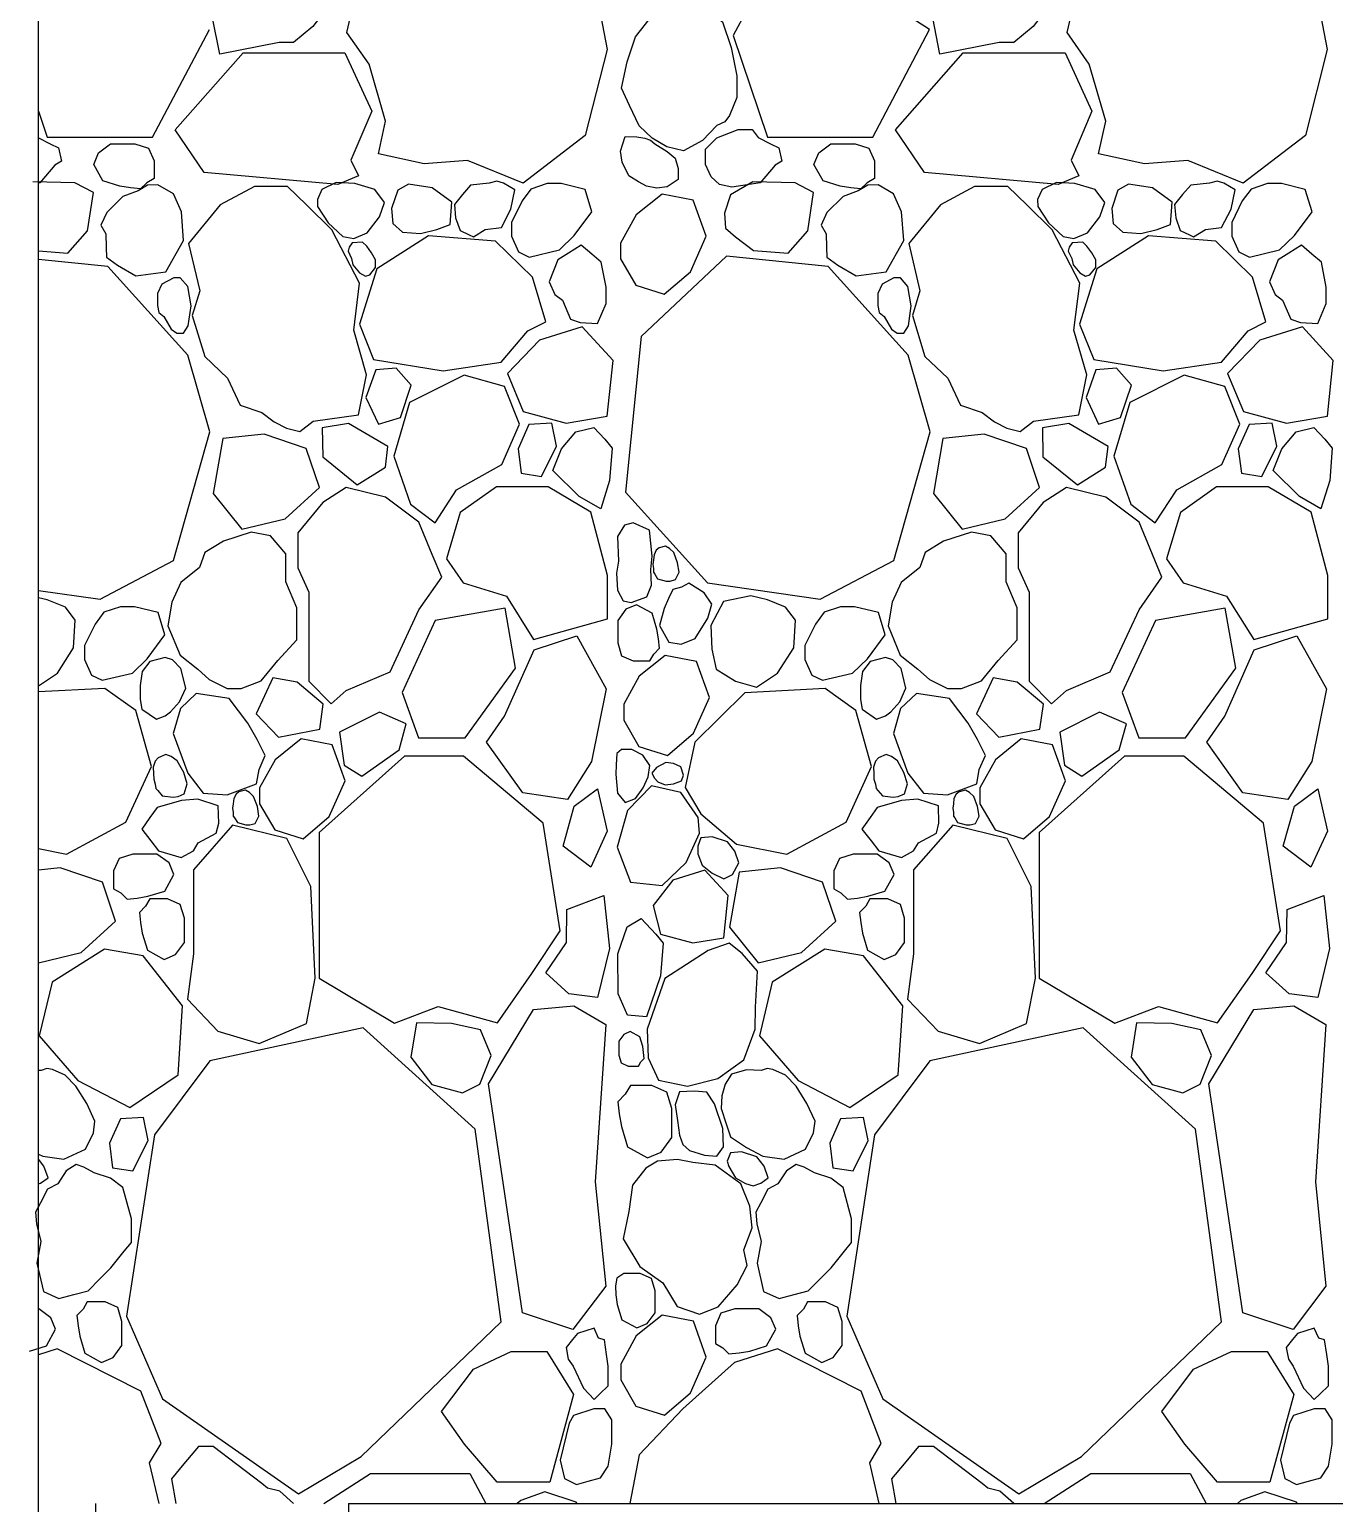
# Model space of a CAD drawing. Header units: millimetres. Extents: x 10227 to 13232, y 2 to 9351.
# Drawn here: x 11407.1 to 11567, y 2195.9 to 2376.3 of the extents above; entities that cross this region are included whole.
import ezdxf

# ---------------------------------------------------------------- set-up
doc = ezdxf.new("R2010")
doc.units = ezdxf.units.MM
for name, color, linetype in [('A-FURN', 9, 'Continuous'), ('A-GLAZ-FULL', 4, 'Continuous'), ('A-WALL-FULL-EXTR', 1, 'Continuous'), ('RETINO', 20, 'Continuous')]:
    doc.layers.add(name, color=color, linetype=linetype)

msp = doc.modelspace()

# ---------------------------------------------------------------- linework, layer by layer
at = {"layer": 'A-FURN', "ltscale": 0.1}
msp.add_line((11408.18, 2195.86), (11408.18, 2723), dxfattribs=at)
at = {"layer": 'A-GLAZ-FULL', "ltscale": 0.1}
for q in [(11600.18, 2195.86), (11446.18, 2086.35)]:
    msp.add_line((11446.18, 2195.86), q, dxfattribs=at)
at = {"layer": 'A-WALL-FULL-EXTR', "ltscale": 0.1}
for p, q in [((11408.18, 1474.49), (11408.18, 2195.86)), ((11415.18, 2195.86), (11415.18, 1474.49))]:
    msp.add_line(p, q, dxfattribs=at)
at = {"layer": 'RETINO'}
for points in [[(11455.44, 2359.87), (11449.82, 2361.12), (11450.71, 2365.12), (11448.68, 2372.09), (11445.96, 2375.96), (11447.63, 2383.15), (11446.23, 2385.52), (11448.68, 2391.93), (11458.94, 2397.11), (11464.2, 2395.44), (11470.54, 2389.75), (11475.87, 2384.13), (11477.83, 2373.88), (11475.17, 2363.35), (11467.54, 2357.53), (11460.76, 2360.31), (11455.44, 2359.87)], [(11543.66, 2359.87), (11538.05, 2361.12), (11538.94, 2365.12), (11536.91, 2372.09), (11534.19, 2375.96), (11535.86, 2383.15), (11534.45, 2385.52), (11536.91, 2391.93), (11547.17, 2397.11), (11552.43, 2395.44), (11558.77, 2389.75), (11564.1, 2384.13), (11566.06, 2373.88), (11563.4, 2363.35), (11555.77, 2357.53), (11548.99, 2360.31), (11543.66, 2359.87)], [(11441.81, 2376.71), (11439.42, 2374.73), (11437.66, 2374.73), (11430.39, 2373.33), (11429.51, 2377.75), (11431.69, 2379.67), (11433.17, 2380.05), (11433.87, 2380.61), (11436.93, 2382.95), (11439.84, 2385.17), (11441.66, 2385.17), (11443.42, 2383.05), (11444.95, 2381.21), (11444.41, 2378.11), (11442.9, 2378.11), (11441.81, 2376.71)], [(11530.04, 2376.71), (11527.65, 2374.73), (11525.88, 2374.73), (11518.61, 2373.33), (11517.73, 2377.75), (11519.91, 2379.67), (11521.4, 2380.05), (11522.09, 2380.61), (11525.16, 2382.95), (11528.07, 2385.17), (11529.88, 2385.17), (11531.65, 2383.05), (11533.18, 2381.21), (11532.63, 2378.11), (11531.13, 2378.11), (11530.04, 2376.71)], [(11517.34, 2376.33), (11508.79, 2381.85), (11496.62, 2381.85), (11493.29, 2375.61), (11497.49, 2363.13), (11510.39, 2363.13), (11517.34, 2376.33)], [(11491.28, 2364.57), (11489.52, 2362.74), (11487.18, 2361.49), (11485.17, 2361.95), (11483.35, 2363.02), (11481.78, 2364.52), (11480.6, 2367.03), (11479.6, 2369.14), (11480.28, 2372.39), (11481.31, 2375.43), (11483.6, 2378.33), (11487.45, 2379.61), (11490.39, 2378.54), (11491.96, 2377.25), (11493.03, 2374.11), (11493.74, 2370.67), (11493.74, 2367.99), (11492.85, 2365.81), (11492.26, 2365.01), (11491.28, 2364.57)], [(11408.18, 2366.35), (11409.27, 2363.13), (11422.16, 2363.13), (11429.12, 2376.33)], [(11446.44, 2360.34), (11447.38, 2358.4), (11444.86, 2357.35), (11428.49, 2358.83), (11424.95, 2364.05), (11433.24, 2373.47), (11445.72, 2373.47), (11449.01, 2366.32), (11446.44, 2360.34)], [(11534.67, 2360.34), (11535.61, 2358.4), (11533.08, 2357.35), (11516.72, 2358.83), (11513.17, 2364.05), (11521.46, 2373.47), (11533.95, 2373.47), (11537.23, 2366.32), (11534.67, 2360.34)], [(11408.18, 2363.05), (11409.62, 2362.35), (11410.65, 2361.85), (11411.01, 2360.2), (11410.19, 2359.71)], [(11483.67, 2362.32), (11485.2, 2361.38), (11486.16, 2360.58), (11486.55, 2359.32), (11486.55, 2357.97), (11485.18, 2357.08), (11483.94, 2356.91), (11482.68, 2357.13), (11481.7, 2357.66), (11480.52, 2358.43), (11479.67, 2360.09), (11479.48, 2361.42), (11480.05, 2363.21), (11481.47, 2363.19), (11482.46, 2363.03), (11483.14, 2362.79), (11483.67, 2362.32)], [(11498.42, 2359.71), (11496.59, 2357.55), (11493.12, 2357.03), (11491.59, 2357.36), (11490.59, 2358.3), (11490.35, 2358.81), (11489.88, 2359.81), (11489.88, 2361.68), (11491.29, 2363.08), (11493.9, 2364.08), (11495.63, 2364.08), (11496.33, 2363.09), (11497.85, 2362.35), (11498.88, 2361.85), (11499.24, 2360.2), (11498.42, 2359.71)], [(11418.15, 2357.15), (11416.07, 2357.79), (11414.95, 2359.82), (11415.55, 2361.23), (11417.02, 2362.32), (11419.98, 2362.32), (11421.67, 2361.8), (11422.35, 2360.26), (11422.35, 2358.07), (11421.46, 2357.56), (11420.68, 2356.81), (11419.45, 2356.94), (11418.15, 2357.15)], [(11506.38, 2357.15), (11504.3, 2357.79), (11503.17, 2359.82), (11503.77, 2361.23), (11505.25, 2362.32), (11508.21, 2362.32), (11509.89, 2361.8), (11510.58, 2360.26), (11510.58, 2358.07), (11509.69, 2357.56), (11508.91, 2356.81), (11507.68, 2356.94), (11506.38, 2357.15)], [(11410.19, 2359.71), (11408.37, 2357.55), (11408.18, 2357.52)], [(11414.21, 2351.67), (11414.91, 2356.37), (11412.64, 2357.55), (11407.49, 2357.67)], [(11420.12, 2346.18), (11423.79, 2346.65), (11425.97, 2350.51), (11425.7, 2354.01), (11424.71, 2356.19), (11422.8, 2357.3), (11421.55, 2357.27), (11420.39, 2356.59), (11418.52, 2355.9), (11416.54, 2353.93), (11415.82, 2352.36), (11416.44, 2351.3), (11416.48, 2349.62), (11416.51, 2348.47), (11417.86, 2347.47), (11420.12, 2346.18)], [(11441.85, 2328.39), (11447.4, 2329.16), (11448.37, 2334.04), (11446.81, 2339.51), (11447.53, 2345.29), (11444.13, 2351.82), (11441.01, 2354.85), (11438.69, 2357.09), (11434.63, 2357.09), (11430.45, 2354.85), (11426.58, 2350.13), (11427.94, 2344.35), (11427.03, 2341.31), (11428.55, 2336.29), (11431.36, 2333.63), (11432.9, 2330.32), (11435.54, 2329.45), (11437.06, 2328.31), (11438.58, 2327.5), (11440.21, 2327.1), (11441.85, 2328.39)], [(11443.69, 2352.67), (11445.46, 2351), (11446.81, 2350.73), (11448.47, 2351.44), (11449.98, 2353.4), (11450.59, 2355.16), (11449.4, 2356.73), (11446.92, 2357.46), (11444.66, 2357.6), (11442.91, 2356.73), (11442.35, 2355.5), (11442.37, 2354.66), (11443.69, 2352.67)], [(11453.51, 2357.41), (11452.2, 2356.66)], [(11458.63, 2352.45), (11458.83, 2355.2), (11456.43, 2356.93), (11453.51, 2357.41)], [(11462.91, 2351.83), (11464.89, 2352.07), (11466.06, 2354.34), (11466.53, 2356.68), (11465.17, 2357.52), (11464.33, 2357.76), (11463.39, 2357.5), (11461.12, 2357.27), (11460.11, 2356.12), (11459.13, 2354.92), (11459.27, 2353.29), (11459.83, 2351.71), (11460.95, 2351.17), (11461.46, 2350.95), (11462.91, 2351.83)], [(11468.3, 2348.47), (11472, 2349.35), (11473.81, 2351.11), (11475.98, 2354.02), (11475.15, 2356.75), (11472.23, 2357.46), (11470.52, 2357.46), (11468.5, 2356.8), (11467.42, 2355.35), (11466.14, 2352.71), (11466.14, 2351.02), (11466.98, 2349.1), (11468.3, 2348.47)], [(11495.71, 2357.67), (11492.96, 2356.09)], [(11502.43, 2351.67), (11503.14, 2356.37), (11500.87, 2357.55), (11495.71, 2357.67)], [(11508.34, 2346.18), (11512.02, 2346.65), (11514.2, 2350.51), (11513.92, 2354.01), (11512.94, 2356.19), (11511.03, 2357.3), (11509.78, 2357.27), (11508.61, 2356.59), (11506.75, 2355.9), (11504.76, 2353.93), (11504.05, 2352.36), (11504.67, 2351.3), (11504.71, 2349.62), (11504.74, 2348.47), (11506.09, 2347.47), (11508.34, 2346.18)], [(11530.07, 2328.39), (11535.62, 2329.16), (11536.6, 2334.04), (11535.03, 2339.51), (11535.76, 2345.29), (11532.36, 2351.82), (11529.24, 2354.85), (11526.92, 2357.09), (11522.85, 2357.09), (11518.68, 2354.85), (11514.8, 2350.13), (11516.17, 2344.35), (11515.26, 2341.31), (11516.78, 2336.29), (11519.59, 2333.63), (11521.13, 2330.32), (11523.77, 2329.45), (11525.29, 2328.31), (11526.81, 2327.5), (11528.43, 2327.1), (11530.07, 2328.39)], [(11531.92, 2352.67), (11533.69, 2351), (11535.03, 2350.73), (11536.7, 2351.44), (11538.21, 2353.4), (11538.81, 2355.16), (11537.63, 2356.73), (11535.15, 2357.46), (11532.88, 2357.6), (11531.13, 2356.73), (11530.57, 2355.5), (11530.6, 2354.66), (11531.92, 2352.67)], [(11541.73, 2357.41), (11540.42, 2356.66)], [(11546.86, 2352.45), (11547.05, 2355.2), (11544.66, 2356.93), (11541.73, 2357.41)], [(11551.14, 2351.83), (11553.11, 2352.07), (11554.29, 2354.34), (11554.76, 2356.68), (11553.39, 2357.52), (11552.56, 2357.76), (11551.62, 2357.5), (11549.35, 2357.27), (11548.34, 2356.12), (11547.35, 2354.92), (11547.5, 2353.29), (11548.05, 2351.71), (11549.18, 2351.17), (11549.68, 2350.95), (11551.14, 2351.83)], [(11556.53, 2348.47), (11560.23, 2349.35), (11562.03, 2351.11), (11564.21, 2354.02), (11563.37, 2356.75), (11560.46, 2357.46), (11558.75, 2357.46), (11556.72, 2356.8), (11555.65, 2355.35), (11554.37, 2352.71), (11554.37, 2351.02), (11555.21, 2349.1), (11556.53, 2348.47)], [(11452.2, 2356.66), (11451.45, 2354.42), (11451.6, 2352.58)], [(11481.36, 2345.03), (11484.84, 2343.93), (11488.04, 2346.66), (11489.98, 2351.03), (11488.39, 2355.43), (11484.58, 2356.18), (11481.4, 2353.63), (11479.49, 2350.18), (11479.49, 2348.24), (11481.36, 2345.03)], [(11492.96, 2356.09), (11492.21, 2353.85), (11492.36, 2352.01)], [(11540.42, 2356.66), (11539.68, 2354.42), (11539.83, 2352.58)], [(11408.18, 2349.22), (11411.8, 2348.94), (11414.21, 2351.67)], [(11451.6, 2352.58), (11452.78, 2351.5)], [(11452.78, 2351.5), (11455, 2351.34), (11456.99, 2351.86), (11458.63, 2352.45)], [(11492.36, 2352.01), (11493.55, 2350.94)], [(11493.55, 2350.94), (11495.76, 2349.27), (11500.02, 2348.94), (11502.43, 2351.67)], [(11539.83, 2352.58), (11541.01, 2351.5)], [(11541.01, 2351.5), (11543.22, 2351.34), (11545.22, 2351.86), (11546.86, 2352.45)], [(11446.7, 2347.53), (11447.52, 2346.54), (11448.23, 2346.11), (11448.76, 2346.29), (11449.49, 2347.19), (11449.49, 2348.11), (11449, 2348.99), (11448.39, 2349.81), (11447.88, 2350.28), (11446.6, 2350.23), (11446.23, 2349.67), (11446.11, 2349.2), (11446.55, 2348.3), (11446.7, 2347.53)], [(11447.51, 2340.24), (11449.23, 2335.93), (11457.74, 2334.52), (11464.86, 2335.58), (11468.15, 2339.42), (11470.32, 2340.55), (11468.69, 2346.01), (11464.18, 2350.41), (11455.96, 2351.05), (11449.63, 2347.04), (11447.51, 2340.24)], [(11476.67, 2340.35), (11477.71, 2342.79), (11477.71, 2344.79), (11477.11, 2347.83), (11475.96, 2348.83), (11474.66, 2349.94), (11473.12, 2348.95), (11471.82, 2348.11), (11470.76, 2345.43), (11471.44, 2343.87), (11472.36, 2343.19), (11473.36, 2340.88), (11474.54, 2340.47), (11476.67, 2340.35)], [(11534.93, 2347.53), (11535.75, 2346.54), (11536.46, 2346.11), (11536.98, 2346.29), (11537.72, 2347.19), (11537.72, 2348.11), (11537.23, 2348.99), (11536.62, 2349.81), (11536.1, 2350.28), (11534.83, 2350.23), (11534.45, 2349.67), (11534.34, 2349.2), (11534.77, 2348.3), (11534.93, 2347.53)], [(11535.73, 2340.24), (11537.46, 2335.93), (11545.96, 2334.52), (11553.09, 2335.58), (11556.38, 2339.42), (11558.55, 2340.55), (11556.91, 2346.01), (11552.4, 2350.41), (11544.18, 2351.05), (11537.85, 2347.04), (11535.73, 2340.24)], [(11564.89, 2340.35), (11565.94, 2342.79), (11565.94, 2344.79), (11565.34, 2347.83), (11564.18, 2348.83), (11562.89, 2349.94), (11561.35, 2348.95), (11560.05, 2348.11), (11558.99, 2345.43), (11559.66, 2343.87), (11560.59, 2343.19), (11561.59, 2340.88), (11562.77, 2340.47), (11564.89, 2340.35)], [(11426.49, 2336.45), (11416.69, 2347.32), (11408.18, 2348.19)], [(11514.72, 2336.45), (11504.91, 2347.32), (11492.46, 2348.59), (11482, 2338.75), (11480.1, 2319.7), (11490.14, 2308.58), (11503.96, 2306.57), (11512.95, 2311.3), (11517.41, 2327.09), (11514.72, 2336.45)], [(11423.55, 2341.19), (11424.44, 2339.65), (11425.15, 2339.14), (11425.95, 2339.14), (11426.52, 2340.05), (11426.87, 2342.51), (11426.47, 2344.88), (11425.55, 2345.94), (11424.75, 2345.94), (11423.3, 2345.17), (11422.78, 2344), (11422.78, 2342.54), (11422.93, 2341.7), (11423.55, 2341.19)], [(11511.78, 2341.19), (11512.67, 2339.65), (11513.38, 2339.14), (11514.18, 2339.14), (11514.75, 2340.05), (11515.09, 2342.51), (11514.69, 2344.88), (11513.78, 2345.94), (11512.98, 2345.94), (11511.52, 2345.17), (11511.01, 2344), (11511.01, 2342.54), (11511.15, 2341.7), (11511.78, 2341.19)], [(11472.83, 2328.15), (11477.86, 2329), (11478.57, 2335.82), (11474.78, 2339.93), (11469.58, 2338.31), (11465.63, 2334.2), (11467.56, 2329.56), (11472.83, 2328.15)], [(11561.06, 2328.15), (11566.08, 2329), (11566.79, 2335.82), (11563.01, 2339.93), (11557.81, 2338.31), (11553.86, 2334.2), (11555.79, 2329.56), (11561.06, 2328.15)], [(11408.18, 2307.66), (11415.74, 2306.57), (11424.73, 2311.3), (11429.18, 2327.09), (11426.49, 2336.45)], [(11452.02, 2334.86), (11449.51, 2334.65), (11448.28, 2331.28), (11449.82, 2328.01), (11452.52, 2328.83), (11453.84, 2332.78), (11452.02, 2334.86)], [(11459.41, 2319.95), (11464.93, 2323.06), (11467.11, 2328.01), (11465.27, 2332.62), (11460.33, 2334), (11453.65, 2330.66), (11451.7, 2324.09), (11453.77, 2318.22), (11456.76, 2315.92), (11459.41, 2319.95)], [(11540.25, 2334.86), (11537.73, 2334.65), (11536.51, 2331.28), (11538.05, 2328.01), (11540.75, 2328.83), (11542.07, 2332.78), (11540.25, 2334.86)], [(11547.63, 2319.95), (11553.15, 2323.06), (11555.34, 2328.01), (11553.5, 2332.62), (11548.55, 2334), (11541.88, 2330.66), (11539.93, 2324.09), (11542, 2318.22), (11544.99, 2315.92), (11547.63, 2319.95)], [(11435.82, 2326.77), (11430.75, 2326.26), (11429.59, 2319.51), (11433.1, 2315.16), (11438.39, 2316.43), (11442.61, 2320.26), (11440.99, 2325.03), (11435.82, 2326.77)], [(11450.68, 2322.75), (11451, 2325.26), (11446.17, 2328.08), (11442.93, 2327.58), (11443, 2323.99), (11447.24, 2320.58), (11450.68, 2322.75)], [(11467.31, 2321.99), (11469.81, 2321.59), (11471.66, 2325.3), (11471.09, 2328.12), (11468.27, 2327.97), (11466.94, 2324.99), (11467.31, 2321.99)], [(11478.15, 2321.1), (11477.06, 2317.66), (11474.44, 2319.15), (11471.19, 2322.32), (11472.27, 2324.99), (11474.03, 2327.07), (11476.2, 2327.61), (11477.56, 2326.16), (11478.46, 2325.07), (11478.15, 2321.1)], [(11524.05, 2326.77), (11518.98, 2326.26), (11517.82, 2319.51), (11521.32, 2315.16), (11526.61, 2316.43), (11530.83, 2320.26), (11529.21, 2325.03), (11524.05, 2326.77)], [(11538.91, 2322.75), (11539.22, 2325.26), (11534.4, 2328.08), (11531.16, 2327.58), (11531.22, 2323.99), (11535.47, 2320.58), (11538.91, 2322.75)], [(11555.54, 2321.99), (11558.03, 2321.59), (11559.89, 2325.3), (11559.31, 2328.12), (11556.49, 2327.97), (11555.16, 2324.99), (11555.54, 2321.99)], [(11566.37, 2321.1), (11565.29, 2317.66), (11562.67, 2319.15), (11559.42, 2322.32), (11560.5, 2324.99), (11562.26, 2327.07), (11564.43, 2327.61), (11565.78, 2326.16), (11566.68, 2325.07), (11566.37, 2321.1)], [(11445.88, 2295.39), (11451.25, 2297.7), (11454.79, 2305.26), (11457.58, 2309.28), (11456.42, 2312.07), (11454.79, 2316.02), (11450.71, 2319.08), (11445.88, 2320.24), (11443.03, 2318.4), (11439.96, 2314.72), (11439.96, 2310.43), (11441.32, 2307.44), (11441.32, 2304.44), (11441.32, 2299.47), (11441.32, 2296.54), (11444.05, 2293.75), (11445.88, 2295.39)], [(11465.5, 2306.95), (11468.84, 2301.63), (11477.9, 2304.16), (11477.9, 2309.47), (11475.86, 2317.25), (11470.61, 2320.32), (11464.28, 2320.32), (11459.85, 2317.18), (11458.15, 2311.52), (11460.19, 2308.59), (11465.5, 2306.95)], [(11534.11, 2295.39), (11539.48, 2297.7), (11543.02, 2305.26), (11545.81, 2309.28), (11544.65, 2312.07), (11543.01, 2316.02), (11538.94, 2319.08), (11534.11, 2320.24), (11531.25, 2318.4), (11528.19, 2314.72), (11528.19, 2310.43), (11529.55, 2307.44), (11529.55, 2304.44), (11529.55, 2299.47), (11529.55, 2296.54), (11532.27, 2293.75), (11534.11, 2295.39)], [(11553.73, 2306.95), (11557.07, 2301.63), (11566.13, 2304.16), (11566.13, 2309.47), (11564.08, 2317.25), (11558.84, 2320.32), (11552.5, 2320.32), (11548.08, 2317.18), (11546.37, 2311.52), (11548.42, 2308.59), (11553.73, 2306.95)], [(11479, 2309.75), (11479.11, 2307.67), (11479.81, 2306.38), (11480.77, 2306.18), (11482.7, 2306.88), (11483.28, 2308.28), (11483.19, 2310.21), (11483.38, 2311.86), (11483.02, 2315.03), (11481.04, 2315.92), (11479.96, 2315.65), (11479.1, 2314.27), (11479.22, 2311.23), (11479, 2309.75)], [(11425.53, 2299.74), (11427.7, 2298.03), (11429.11, 2296.74), (11431.32, 2295.65), (11433.02, 2295.65), (11435.47, 2296.58), (11437.52, 2299.07), (11439.85, 2301.6), (11439.85, 2305.54), (11438.49, 2308.71), (11438.49, 2312.14), (11436.62, 2314.34), (11434.24, 2314.77), (11430.84, 2313.67), (11428.57, 2312.28), (11427.92, 2310.44), (11425.63, 2308.64), (11424.53, 2306.23), (11424.04, 2303.33), (11425.53, 2299.74)], [(11513.76, 2299.74), (11515.92, 2298.03), (11517.33, 2296.74), (11519.55, 2295.65), (11521.24, 2295.65), (11523.7, 2296.58), (11525.75, 2299.07), (11528.08, 2301.6), (11528.08, 2305.54), (11526.72, 2308.71), (11526.72, 2312.14), (11524.85, 2314.34), (11522.46, 2314.77), (11519.06, 2313.67), (11516.8, 2312.28), (11516.14, 2310.44), (11513.86, 2308.64), (11512.75, 2306.23), (11512.26, 2303.33), (11513.76, 2299.74)], [(11484.03, 2309.09), (11485.08, 2308.8), (11485.57, 2308.8), (11486.21, 2308.98), (11486.65, 2309.89), (11486.48, 2311.04), (11486.01, 2312.29), (11485.5, 2312.78), (11485.01, 2313.06), (11484.21, 2312.85), (11483.87, 2312.58), (11483.59, 2312.02), (11483.52, 2311.4), (11483.45, 2310.84), (11483.52, 2310.35), (11483.52, 2309.89), (11483.68, 2309.66), (11484.03, 2309.09)], [(11484.85, 2305.45), (11484.28, 2303.36), (11485.41, 2301.32), (11486.92, 2301.08), (11488.63, 2301.75), (11490.2, 2304.26), (11490.66, 2305.96), (11489.72, 2307.36), (11487.86, 2308.53), (11486.95, 2308.04), (11485.9, 2307.78), (11485.36, 2306.67), (11484.85, 2305.45)], [(11410.51, 2297.52), (11412.48, 2300.61), (11412.69, 2304.01), (11411.48, 2305.6), (11409.27, 2306.51), (11408.18, 2306.76)], [(11498.73, 2297.52), (11500.7, 2300.61), (11500.91, 2304.01), (11499.71, 2305.6), (11497.49, 2306.51), (11495.45, 2306.98), (11492.12, 2306.28), (11490.54, 2303.37), (11490.69, 2300.47), (11491.21, 2298.01), (11493.59, 2296.56), (11496.14, 2295.81), (11498.73, 2297.52)], [(11416, 2296.65), (11419.7, 2297.53), (11421.5, 2299.29), (11423.68, 2302.21), (11422.84, 2304.94), (11419.93, 2305.65), (11418.22, 2305.65), (11416.19, 2304.99), (11415.12, 2303.54), (11413.84, 2300.89), (11413.84, 2299.21), (11414.68, 2297.28), (11416, 2296.65)], [(11454.74, 2289.6), (11460.46, 2289.6), (11466.64, 2298.13), (11465.34, 2305.49), (11456.8, 2303.98), (11452.72, 2295.16)], [(11483.93, 2302.92), (11483.35, 2304.85), (11481.45, 2305.89), (11480.15, 2305.34), (11479.14, 2303.97), (11479.14, 2301.22), (11479.62, 2299.66), (11481.05, 2299.02), (11483.08, 2299.02), (11483.56, 2299.85), (11484.25, 2300.57), (11484.13, 2301.71), (11483.93, 2302.92)], [(11504.23, 2296.65), (11507.92, 2297.53), (11509.73, 2299.29), (11511.9, 2302.21), (11511.07, 2304.94), (11508.16, 2305.65), (11506.44, 2305.65), (11504.42, 2304.99), (11503.35, 2303.54), (11502.06, 2300.89), (11502.06, 2299.21), (11502.91, 2297.28), (11504.23, 2296.65)], [(11542.97, 2289.6), (11548.69, 2289.6), (11554.87, 2298.13), (11553.57, 2305.49), (11545.02, 2303.98), (11540.94, 2295.16)], [(11467.51, 2282.89), (11463.07, 2289.07), (11465.29, 2292.26), (11468.9, 2300.37), (11474.13, 2302.11), (11477.73, 2295.61), (11475.93, 2286.71)], [(11555.73, 2282.89), (11551.3, 2289.07), (11553.52, 2292.26), (11557.12, 2300.37), (11562.35, 2302.11), (11565.96, 2295.61), (11564.16, 2286.71)], [(11426.22, 2295.7), (11425.64, 2298.08), (11424.62, 2299.14), (11423.72, 2299.42), (11421.82, 2298.96), (11420.88, 2297.72), (11420.65, 2296.02), (11420.64, 2294.29), (11420.86, 2293.13), (11422.63, 2291.9), (11423.71, 2292.28), (11424.35, 2292.8), (11425.47, 2294.03), (11426.22, 2295.7)], [(11481.74, 2288.55), (11485.23, 2287.45), (11488.42, 2290.19), (11490.37, 2294.56), (11488.78, 2298.96), (11484.96, 2299.7), (11481.79, 2297.15), (11479.88, 2293.71), (11479.88, 2291.76), (11481.74, 2288.55)], [(11514.45, 2295.7), (11513.87, 2298.08), (11512.85, 2299.14), (11511.95, 2299.42), (11510.05, 2298.96), (11509.11, 2297.72), (11508.87, 2296.02), (11508.87, 2294.29), (11509.09, 2293.13), (11510.86, 2291.9), (11511.94, 2292.28), (11512.58, 2292.8), (11513.69, 2294.03), (11514.45, 2295.7)], [(11408.18, 2295.99), (11410.51, 2297.52)], [(11436.9, 2296.95), (11434.87, 2292.55), (11437.59, 2289.7), (11442.64, 2290.65), (11443.07, 2293.74), (11439.87, 2296.42), (11436.9, 2296.95)], [(11525.12, 2296.95), (11523.09, 2292.55), (11525.82, 2289.7), (11530.87, 2290.65), (11531.29, 2293.74), (11528.09, 2296.42), (11525.12, 2296.95)], [(11420.11, 2292.94), (11416.32, 2295.63), (11408.18, 2295.22)], [(11433.85, 2291.41), (11431.55, 2294.44), (11427.52, 2295.05), (11425.58, 2293.21), (11424.69, 2290.13), (11426.48, 2285.27), (11428.35, 2282.82), (11431.3, 2282.63), (11434.9, 2283.96), (11435.2, 2285.73), (11435.96, 2287.46), (11434.99, 2289.4), (11433.85, 2291.41)], [(11452.72, 2295.16), (11454.74, 2289.6)], [(11508.33, 2292.94), (11504.54, 2295.63), (11494.73, 2295.13), (11488.59, 2289.06), (11487.41, 2283.52), (11489.34, 2280.29), (11493.69, 2276.59), (11499.86, 2275.35), (11507.11, 2279.27), (11510.25, 2286.08), (11508.33, 2292.94)], [(11522.08, 2291.41), (11519.78, 2294.44), (11515.75, 2295.05), (11513.8, 2293.21), (11512.91, 2290.13), (11514.7, 2285.27), (11516.58, 2282.82), (11519.52, 2282.63), (11523.13, 2283.96), (11523.42, 2285.73), (11524.18, 2287.46), (11523.21, 2289.4), (11522.08, 2291.41)], [(11540.94, 2295.16), (11542.97, 2289.6)], [(11408.18, 2276.05), (11411.63, 2275.35), (11418.89, 2279.27), (11422.02, 2286.08), (11420.11, 2292.94)], [(11445.63, 2286.25), (11447.78, 2284.93), (11452.35, 2288.15), (11453.24, 2291.31), (11449.95, 2292.73), (11445.08, 2290.28), (11445.63, 2286.25)], [(11533.86, 2286.25), (11536.01, 2284.93), (11540.58, 2288.15), (11541.46, 2291.31), (11538.17, 2292.73), (11533.31, 2290.28), (11533.86, 2286.25)], [(11437.13, 2278.32), (11440.62, 2277.22), (11443.81, 2279.96), (11445.76, 2284.33), (11444.17, 2288.73), (11440.35, 2289.47), (11437.17, 2286.92), (11435.27, 2283.48), (11435.27, 2281.53), (11437.13, 2278.32)], [(11525.36, 2278.32), (11528.84, 2277.22), (11532.04, 2279.96), (11533.98, 2284.33), (11532.39, 2288.73), (11528.58, 2289.47), (11525.4, 2286.92), (11523.49, 2283.48), (11523.49, 2281.53), (11525.36, 2278.32)], [(11423.34, 2282.5), (11424.67, 2282.33), (11425.28, 2282.42), (11426.03, 2282.76), (11426.4, 2283.97), (11425.98, 2285.35), (11425.18, 2286.8), (11424.45, 2287.3), (11423.8, 2287.56), (11422.86, 2287.14), (11422.49, 2286.75), (11422.25, 2286.01), (11422.28, 2285.25), (11422.3, 2284.54), (11422.48, 2283.95), (11422.56, 2283.39), (11422.79, 2283.14), (11423.34, 2282.5)], [(11464.4, 2254.71), (11468.63, 2260.74), (11472.1, 2265.97), (11470.01, 2279.14), (11460.26, 2287.38), (11453.01, 2287.38), (11442.55, 2278.02), (11442.55, 2260.19), (11451.81, 2254.65), (11457.14, 2256.71), (11464.4, 2254.71)], [(11475.93, 2286.71), (11473.01, 2282.07)], [(11479.11, 2282.83), (11480.04, 2281.68), (11481.32, 2282.18), (11482.28, 2283.48), (11482.86, 2284.82), (11483.09, 2286.22), (11482.23, 2287.49), (11480.87, 2288.16), (11479.62, 2288.16), (11479.04, 2287.67), (11478.95, 2286.28), (11478.92, 2285.17), (11479.11, 2282.83)], [(11511.56, 2282.5), (11512.9, 2282.33), (11513.51, 2282.42), (11514.26, 2282.76), (11514.63, 2283.97), (11514.21, 2285.35), (11513.4, 2286.8), (11512.68, 2287.3), (11512.03, 2287.56), (11511.09, 2287.14), (11510.72, 2286.75), (11510.48, 2286.01), (11510.51, 2285.25), (11510.53, 2284.54), (11510.71, 2283.95), (11510.79, 2283.39), (11511.02, 2283.14), (11511.56, 2282.5)], [(11552.63, 2254.71), (11556.86, 2260.74), (11560.33, 2265.97), (11558.23, 2279.14), (11548.48, 2287.38), (11541.24, 2287.38), (11530.78, 2278.02), (11530.78, 2260.19), (11540.03, 2254.65), (11545.37, 2256.71), (11552.63, 2254.71)], [(11564.16, 2286.71), (11561.24, 2282.07)], [(11484.97, 2283.84), (11485.98, 2283.97), (11486.96, 2284.32), (11487.2, 2285.05), (11486.88, 2286.07), (11485.98, 2286.48), (11485.04, 2286.59), (11483.9, 2285.99), (11483.34, 2285.29), (11483.63, 2284.66), (11484.07, 2284.23), (11484.97, 2283.84)], [(11432.55, 2279.23), (11433.59, 2278.94), (11434.09, 2278.94), (11434.73, 2279.11), (11435.17, 2280.03), (11435, 2281.18), (11434.53, 2282.43), (11434.02, 2282.91), (11433.53, 2283.2), (11432.73, 2282.98), (11432.39, 2282.72), (11432.11, 2282.16), (11432.04, 2281.54), (11431.97, 2280.98), (11432.04, 2280.48), (11432.04, 2280.03), (11432.2, 2279.8), (11432.55, 2279.23)], [(11475.83, 2273.76), (11472.44, 2276.35), (11473.81, 2281.23), (11476.68, 2283.35), (11477.84, 2278.17), (11475.83, 2273.76)], [(11486.86, 2282.91), (11483.29, 2283.72), (11480.34, 2280.72), (11479.07, 2276.21), (11480.72, 2271.95), (11484.58, 2271.53), (11487.53, 2274.33), (11489.15, 2277.93), (11488.98, 2279.87), (11486.86, 2282.91)], [(11520.78, 2279.23), (11521.82, 2278.94), (11522.32, 2278.94), (11522.95, 2279.11), (11523.4, 2280.03), (11523.22, 2281.18), (11522.76, 2282.43), (11522.24, 2282.91), (11521.75, 2283.2), (11520.95, 2282.98), (11520.62, 2282.72), (11520.33, 2282.16), (11520.27, 2281.54), (11520.2, 2280.98), (11520.27, 2280.48), (11520.27, 2280.03), (11520.42, 2279.8), (11520.78, 2279.23)], [(11564.06, 2273.76), (11560.66, 2276.35), (11562.03, 2281.23), (11564.91, 2283.35), (11566.07, 2278.17), (11564.06, 2273.76)], [(11430.21, 2281.27), (11427.69, 2282.1), (11425.69, 2281.93), (11422.72, 2281.07), (11421.82, 2279.83), (11420.83, 2278.44), (11421.95, 2276.99), (11422.9, 2275.77), (11425.66, 2274.95), (11427.16, 2275.76), (11427.75, 2276.74), (11429.96, 2277.94), (11430.27, 2279.15), (11430.21, 2281.27)], [(11473.01, 2282.07), (11467.51, 2282.89)], [(11518.44, 2281.27), (11515.91, 2282.1), (11513.92, 2281.93), (11510.94, 2281.07), (11510.05, 2279.83), (11509.05, 2278.44), (11510.18, 2276.99), (11511.13, 2275.77), (11513.89, 2274.95), (11515.38, 2275.76), (11515.98, 2276.74), (11518.19, 2277.94), (11518.49, 2279.15), (11518.44, 2281.27)], [(11561.24, 2282.07), (11555.73, 2282.89)], [(11435.21, 2252.16), (11441.01, 2254.63), (11442.08, 2260.19), (11441.54, 2271.42), (11438.61, 2277.29), (11431.97, 2278.92), (11427.16, 2273.45), (11427.16, 2263.17), (11426.43, 2257.59), (11430.15, 2253.71), (11435.21, 2252.16)], [(11523.44, 2252.16), (11529.23, 2254.63), (11530.31, 2260.19), (11529.77, 2271.42), (11526.84, 2277.29), (11520.19, 2278.92), (11515.38, 2273.45), (11515.38, 2263.17), (11514.66, 2257.59), (11518.38, 2253.71), (11523.44, 2252.16)], [(11489.48, 2274.01), (11490.71, 2273.03), (11492.15, 2272.34), (11493.19, 2272.86), (11493.98, 2274.3), (11493.47, 2275.72), (11492.58, 2276.87), (11490.7, 2277.48), (11489.33, 2277.35), (11488.95, 2276.35), (11488.96, 2275.42), (11489.48, 2274.01)], [(11421.58, 2270.21), (11423.65, 2270.84), (11424.78, 2272.88), (11424.18, 2274.28), (11422.7, 2275.37), (11419.75, 2275.37), (11418.06, 2274.85), (11417.38, 2273.31), (11417.38, 2271.12), (11418.27, 2270.61), (11419.04, 2269.86), (11420.28, 2269.99), (11421.58, 2270.21)], [(11509.8, 2270.21), (11511.88, 2270.84), (11513.01, 2272.88), (11512.41, 2274.28), (11510.93, 2275.37), (11507.97, 2275.37), (11506.29, 2274.85), (11505.6, 2273.31), (11505.6, 2271.12), (11506.49, 2270.61), (11507.27, 2269.86), (11508.5, 2269.99), (11509.8, 2270.21)], [(11410.84, 2273.67), (11408.18, 2273.41)], [(11408.18, 2262.07), (11413.41, 2263.33), (11417.63, 2267.16), (11416.01, 2271.93), (11410.84, 2273.67)], [(11488.36, 2264.49), (11492.15, 2265.13), (11492.69, 2270.28), (11489.83, 2273.39), (11485.91, 2272.16), (11483.49, 2269.06), (11484.38, 2265.55), (11488.36, 2264.49)], [(11499.07, 2273.67), (11494, 2273.16), (11492.84, 2266.41), (11496.35, 2262.05), (11501.64, 2263.33), (11505.85, 2267.16), (11504.24, 2271.93), (11499.07, 2273.67)], [(11420.9, 2265.68), (11421.53, 2263.6), (11423.57, 2262.47), (11424.98, 2263.07), (11426.07, 2264.55), (11426.07, 2267.51), (11425.55, 2269.19), (11424.01, 2269.88), (11421.82, 2269.88), (11421.3, 2268.99), (11420.56, 2268.21), (11420.69, 2266.98), (11420.9, 2265.68)], [(11472.86, 2264.56), (11472.92, 2268.57), (11477.43, 2270.3), (11478.12, 2263.8), (11476.68, 2257.83)], [(11509.13, 2265.68), (11509.76, 2263.6), (11511.8, 2262.47), (11513.2, 2263.07), (11514.29, 2264.55), (11514.29, 2267.51), (11513.78, 2269.19), (11512.24, 2269.88), (11510.04, 2269.88), (11509.53, 2268.99), (11508.78, 2268.21), (11508.92, 2266.98), (11509.13, 2265.68)], [(11561.08, 2264.56), (11561.15, 2268.57), (11565.65, 2270.3), (11566.35, 2263.8), (11564.91, 2257.83)], [(11484.39, 2260.48), (11482.67, 2255.43), (11480.35, 2255.64), (11479.18, 2258.26), (11479.17, 2263.15), (11480.28, 2266.45), (11482, 2267.47), (11483.81, 2265.55), (11484.71, 2264.45), (11484.39, 2260.48)], [(11416.27, 2263.71), (11409.86, 2259.68), (11408.27, 2253.13)], [(11425.82, 2256.81), (11421.02, 2262.91), (11416.27, 2263.71)], [(11473.16, 2258.25), (11470.32, 2260.83), (11472.86, 2264.56)], [(11496.04, 2256.62), (11496.27, 2261.05), (11494.38, 2263.19), (11492.81, 2264.45), (11490.24, 2263.55), (11484.92, 2260.14), (11482.74, 2253.94), (11482.87, 2250.42), (11484.12, 2247.67), (11487.71, 2246.96), (11491.39, 2247.89), (11494.59, 2250.2), (11495.96, 2253.95), (11496.04, 2256.62)], [(11504.5, 2263.71), (11498.08, 2259.68), (11496.5, 2253.13)], [(11514.05, 2256.81), (11509.24, 2262.91), (11504.5, 2263.71)], [(11561.39, 2258.25), (11558.55, 2260.83), (11561.08, 2264.56)], [(11476.68, 2257.83), (11473.16, 2258.25)], [(11564.91, 2257.83), (11561.39, 2258.25)], [(11408.27, 2253.13), (11413.02, 2247.64), (11419.36, 2244.34), (11425.28, 2248.34), (11425.82, 2256.81)], [(11473.65, 2217.18), (11467.49, 2219.22), (11463.33, 2247.23), (11468.84, 2256.34), (11473.75, 2256.79), (11477.68, 2254.5), (11476.39, 2235.23)], [(11496.5, 2253.13), (11501.25, 2247.64), (11507.58, 2244.34), (11513.5, 2248.34), (11514.05, 2256.81)], [(11561.87, 2217.18), (11555.72, 2219.22), (11551.55, 2247.23), (11557.07, 2256.34), (11561.97, 2256.79), (11565.9, 2254.5), (11564.62, 2235.23)], [(11462.33, 2253.84), (11458.79, 2254.63), (11454.48, 2254.69), (11453.81, 2250.51), (11456.38, 2247.14)], [(11550.56, 2253.84), (11547.02, 2254.63), (11542.71, 2254.69), (11542.03, 2250.51), (11544.6, 2247.14)], [(11423.38, 2208.69), (11440.05, 2197.04), (11447.71, 2201.62), (11464.88, 2218.11), (11461.67, 2241.71), (11447.94, 2254.08), (11429.17, 2250.05), (11422.38, 2241), (11418.98, 2218.8), (11423.38, 2208.69)], [(11462.27, 2247.2), (11463.65, 2250.73), (11462.33, 2253.84)], [(11482.2, 2251.81), (11481.84, 2252.99), (11480.68, 2253.63), (11479.88, 2253.29), (11479.26, 2252.45), (11479.26, 2250.76), (11479.56, 2249.8), (11480.43, 2249.41), (11481.68, 2249.41), (11481.97, 2249.92), (11482.4, 2250.36), (11482.32, 2251.07), (11482.2, 2251.81)], [(11511.61, 2208.69), (11528.27, 2197.04), (11535.94, 2201.62), (11553.1, 2218.11), (11549.9, 2241.71), (11536.17, 2254.08), (11517.39, 2250.05), (11510.6, 2241), (11507.21, 2218.8), (11511.61, 2208.69)], [(11550.49, 2247.2), (11551.87, 2250.73), (11550.56, 2253.84)], [(11408.18, 2238.64), (11408.7, 2238.37), (11411.31, 2238.01), (11413.93, 2239.24), (11414.91, 2241.23), (11415.09, 2242.67), (11414.09, 2244.82), (11412.77, 2246.94), (11411.45, 2248.32), (11409.92, 2249), (11409.22, 2249.13), (11408.5, 2248.87)], [(11408.5, 2248.87), (11408.18, 2248.89)], [(11496.73, 2248.87), (11494.92, 2248.95), (11493.1, 2248.44), (11492.29, 2247.22), (11491.88, 2245.77), (11491.81, 2244.22), (11492.43, 2242.35), (11492.96, 2240.77), (11494.9, 2239.43), (11496.93, 2238.37), (11499.53, 2238.01), (11502.15, 2239.24), (11503.14, 2241.23), (11503.31, 2242.67), (11502.32, 2244.82), (11501, 2246.94), (11499.68, 2248.32), (11498.15, 2249), (11497.44, 2249.13), (11496.73, 2248.87)], [(11456.38, 2247.14), (11460.12, 2246.12), (11462.27, 2247.2)], [(11479.59, 2242.01), (11480.35, 2239.52), (11482.79, 2238.17), (11484.48, 2238.89), (11485.79, 2240.66), (11485.79, 2244.21), (11485.17, 2246.23), (11483.32, 2247.05), (11480.69, 2247.05), (11480.07, 2245.98), (11479.17, 2245.05), (11479.34, 2243.57), (11479.59, 2242.01)], [(11544.6, 2247.14), (11548.35, 2246.12), (11550.49, 2247.2)], [(11487.95, 2239.06), (11489.76, 2238.51), (11491.27, 2238.4), (11492.11, 2239.51), (11492.01, 2241.77), (11490.98, 2244.81), (11490.07, 2246.23), (11488.51, 2246.36), (11486.7, 2246.28), (11486.17, 2244.69), (11486.45, 2242.75), (11486.72, 2240.95), (11487.11, 2239.81), (11487.95, 2239.06)], [(11417.27, 2236.97), (11419.76, 2236.57), (11421.61, 2240.29), (11421.04, 2243.1), (11418.22, 2242.95), (11416.89, 2239.97), (11417.27, 2236.97)], [(11505.5, 2236.97), (11507.99, 2236.57), (11509.84, 2240.29), (11509.27, 2243.1), (11506.45, 2242.95), (11505.12, 2239.97), (11505.5, 2236.97)], [(11408.18, 2234.98), (11408.43, 2235.07), (11409.36, 2235.73), (11408.85, 2237.15), (11408.18, 2238.01)], [(11491.09, 2237.29), (11488.35, 2237.62), (11486.47, 2237.99), (11484.01, 2237.77), (11482.57, 2236.9), (11480.95, 2234.83), (11480.49, 2231.63), (11479.81, 2228.27), (11481.86, 2224.89), (11484.66, 2222.89), (11486.44, 2219.96), (11489.18, 2219.05), (11491.45, 2219.92), (11493.78, 2222.62), (11495, 2224.99), (11494.6, 2226.9), (11495.62, 2229.63), (11495.31, 2232.26), (11494.22, 2234.99), (11491.09, 2237.29)], [(11493.56, 2235.73), (11494.79, 2235.04), (11495.75, 2234.74), (11496.66, 2235.07), (11497.58, 2235.73), (11497.08, 2237.15), (11496.18, 2238.3), (11494.31, 2238.91), (11492.94, 2238.78), (11492.56, 2237.78), (11492.75, 2237.1), (11493.56, 2235.73)], [(11407.99, 2225.27), (11408.79, 2221.81), (11410.68, 2220.95), (11412.53, 2221.43), (11414.26, 2221.89), (11415.71, 2223.37), (11417.04, 2224.72), (11418.68, 2226.74), (11419.57, 2227.83), (11419.57, 2230.7), (11418.51, 2234.53), (11417.02, 2235.68), (11415.01, 2236.36), (11413.76, 2237.05), (11412.79, 2237.35), (11411.57, 2236.59), (11410.54, 2235.01), (11409.3, 2234.33), (11408.43, 2232.69), (11407.82, 2231.52), (11407.94, 2230.11), (11408.49, 2227.93), (11407.99, 2225.27)], [(11496.22, 2225.27), (11497.01, 2221.81), (11498.91, 2220.95), (11500.75, 2221.43), (11502.49, 2221.89), (11503.94, 2223.37), (11505.27, 2224.72), (11506.91, 2226.74), (11507.8, 2227.83), (11507.8, 2230.7), (11506.74, 2234.53), (11505.25, 2235.68), (11503.24, 2236.36), (11501.99, 2237.05), (11501.02, 2237.35), (11499.8, 2236.59), (11498.77, 2235.01), (11497.52, 2234.33), (11496.66, 2232.69), (11496.05, 2231.52), (11496.17, 2230.11), (11496.71, 2227.93), (11496.22, 2225.27)], [(11476.39, 2235.23), (11477.67, 2222.47)], [(11564.62, 2235.23), (11565.9, 2222.47)], [(11479.09, 2220.23), (11479.65, 2218.36), (11481.49, 2217.35), (11482.75, 2217.89), (11483.73, 2219.22), (11483.73, 2221.88), (11483.27, 2223.4), (11481.88, 2224.01), (11479.91, 2224.01), (11479.03, 2223.45), (11478.88, 2222.51), (11478.9, 2221.4), (11479.09, 2220.23)], [(11477.67, 2222.47), (11473.65, 2217.18)], [(11565.9, 2222.47), (11561.87, 2217.18)], [(11413.25, 2216.33), (11413.88, 2214.25), (11415.92, 2213.13), (11417.32, 2213.72), (11418.41, 2215.2), (11418.41, 2218.16), (11417.9, 2219.84), (11416.35, 2220.53), (11414.16, 2220.53), (11413.65, 2219.64), (11412.9, 2218.86), (11413.04, 2217.63), (11413.25, 2216.33)], [(11501.47, 2216.33), (11502.11, 2214.25), (11504.14, 2213.13), (11505.55, 2213.72), (11506.64, 2215.2), (11506.64, 2218.16), (11506.12, 2219.84), (11504.58, 2220.53), (11502.39, 2220.53), (11501.88, 2219.64), (11501.13, 2218.86), (11501.26, 2217.63), (11501.47, 2216.33)], [(11407.08, 2214.51), (11409.16, 2215.15), (11410.28, 2217.19), (11409.69, 2218.59), (11408.21, 2219.68), (11408.18, 2219.68)], [(11481.37, 2207.77), (11484.86, 2206.66), (11488.05, 2209.4), (11489.99, 2213.77), (11488.41, 2218.17), (11484.59, 2218.92), (11481.41, 2216.37), (11479.51, 2212.92), (11479.51, 2210.98), (11481.37, 2207.77)], [(11495.31, 2214.51), (11497.38, 2215.15), (11498.51, 2217.19), (11497.91, 2218.59), (11496.43, 2219.68), (11493.48, 2219.68), (11491.79, 2219.16), (11491.11, 2217.62), (11491.11, 2215.43), (11492, 2214.92), (11492.77, 2214.17), (11494.01, 2214.3), (11495.31, 2214.51)], [(11473.67, 2212.67), (11474.94, 2210), (11476.24, 2208.6), (11476.96, 2209.29), (11477.99, 2210.28), (11477.99, 2212.66), (11477.78, 2214.09), (11477.51, 2215.89), (11476.79, 2216.1), (11476.24, 2217.34), (11474.2, 2216.69), (11473.6, 2215.93), (11472.81, 2214.95), (11473.09, 2213.51), (11473.67, 2212.67)], [(11561.9, 2212.67), (11563.16, 2210), (11564.47, 2208.6), (11565.19, 2209.29), (11566.22, 2210.28), (11566.22, 2212.66), (11566.01, 2214.09), (11565.74, 2215.89), (11565.02, 2216.1), (11564.47, 2217.34), (11562.43, 2216.69), (11561.82, 2215.93), (11561.04, 2214.95), (11561.32, 2213.51), (11561.9, 2212.67)], [(11422.95, 2195.86), (11421.79, 2200.84), (11423.2, 2203.21), (11420.74, 2209.61), (11410.48, 2214.79), (11408.18, 2214.06)], [(11460.37, 2203.11), (11457.56, 2207.11), (11461.46, 2212.29), (11466.09, 2214.47), (11470.45, 2214.47), (11473.72, 2209.2), (11470.82, 2198.47), (11464.37, 2198.47), (11460.37, 2203.11)], [(11511.17, 2195.86), (11510.02, 2200.84), (11511.42, 2203.21), (11508.97, 2209.61), (11498.71, 2214.79), (11493.45, 2213.12), (11487.11, 2207.43), (11481.78, 2201.81), (11480.64, 2195.86)], [(11548.6, 2203.11), (11545.79, 2207.11), (11549.69, 2212.29), (11554.32, 2214.47), (11558.68, 2214.47), (11561.95, 2209.2), (11559.04, 2198.47), (11552.6, 2198.47), (11548.6, 2203.11)], [(11472.64, 2198.91), (11474.08, 2198.19), (11475.52, 2198.59), (11477.04, 2199.01), (11477.99, 2200.43), (11478.44, 2203.14), (11478.44, 2206.09), (11477.57, 2207.45), (11476.23, 2207.45), (11473.71, 2206.63), (11473.19, 2205.71), (11472.11, 2201.17), (11472.64, 2198.91)], [(11560.87, 2198.91), (11562.31, 2198.19), (11563.75, 2198.59), (11565.27, 2199.01), (11566.22, 2200.43), (11566.67, 2203.14), (11566.67, 2206.09), (11565.79, 2207.45), (11564.45, 2207.45), (11561.93, 2206.63), (11561.42, 2205.71), (11560.34, 2201.17), (11560.87, 2198.91)], [(11439.43, 2195.86), (11437.74, 2197.35), (11436.25, 2197.73), (11435.56, 2198.29), (11432.49, 2200.63), (11429.58, 2202.85), (11427.77, 2202.85), (11426, 2200.73), (11424.47, 2198.89), (11425.01, 2195.86)], [(11527.66, 2195.86), (11525.96, 2197.35), (11524.48, 2197.73), (11523.78, 2198.29), (11520.72, 2200.63), (11517.81, 2202.85), (11515.99, 2202.85), (11514.23, 2200.73), (11512.7, 2198.89), (11513.23, 2195.86)], [(11443.16, 2195.86), (11448.86, 2199.53), (11461.03, 2199.53), (11462.99, 2195.86)], [(11531.39, 2195.86), (11537.08, 2199.53), (11549.25, 2199.53), (11551.21, 2195.86)], [(11474.17, 2195.86), (11474.05, 2196.01), (11470.2, 2197.29), (11467.26, 2196.22), (11466.82, 2195.86)], [(11562.4, 2195.86), (11562.28, 2196.01), (11558.42, 2197.29), (11555.49, 2196.22), (11555.05, 2195.86)]]:
    msp.add_lwpolyline(points, dxfattribs=at)

doc.saveas('drawing.dxf')
